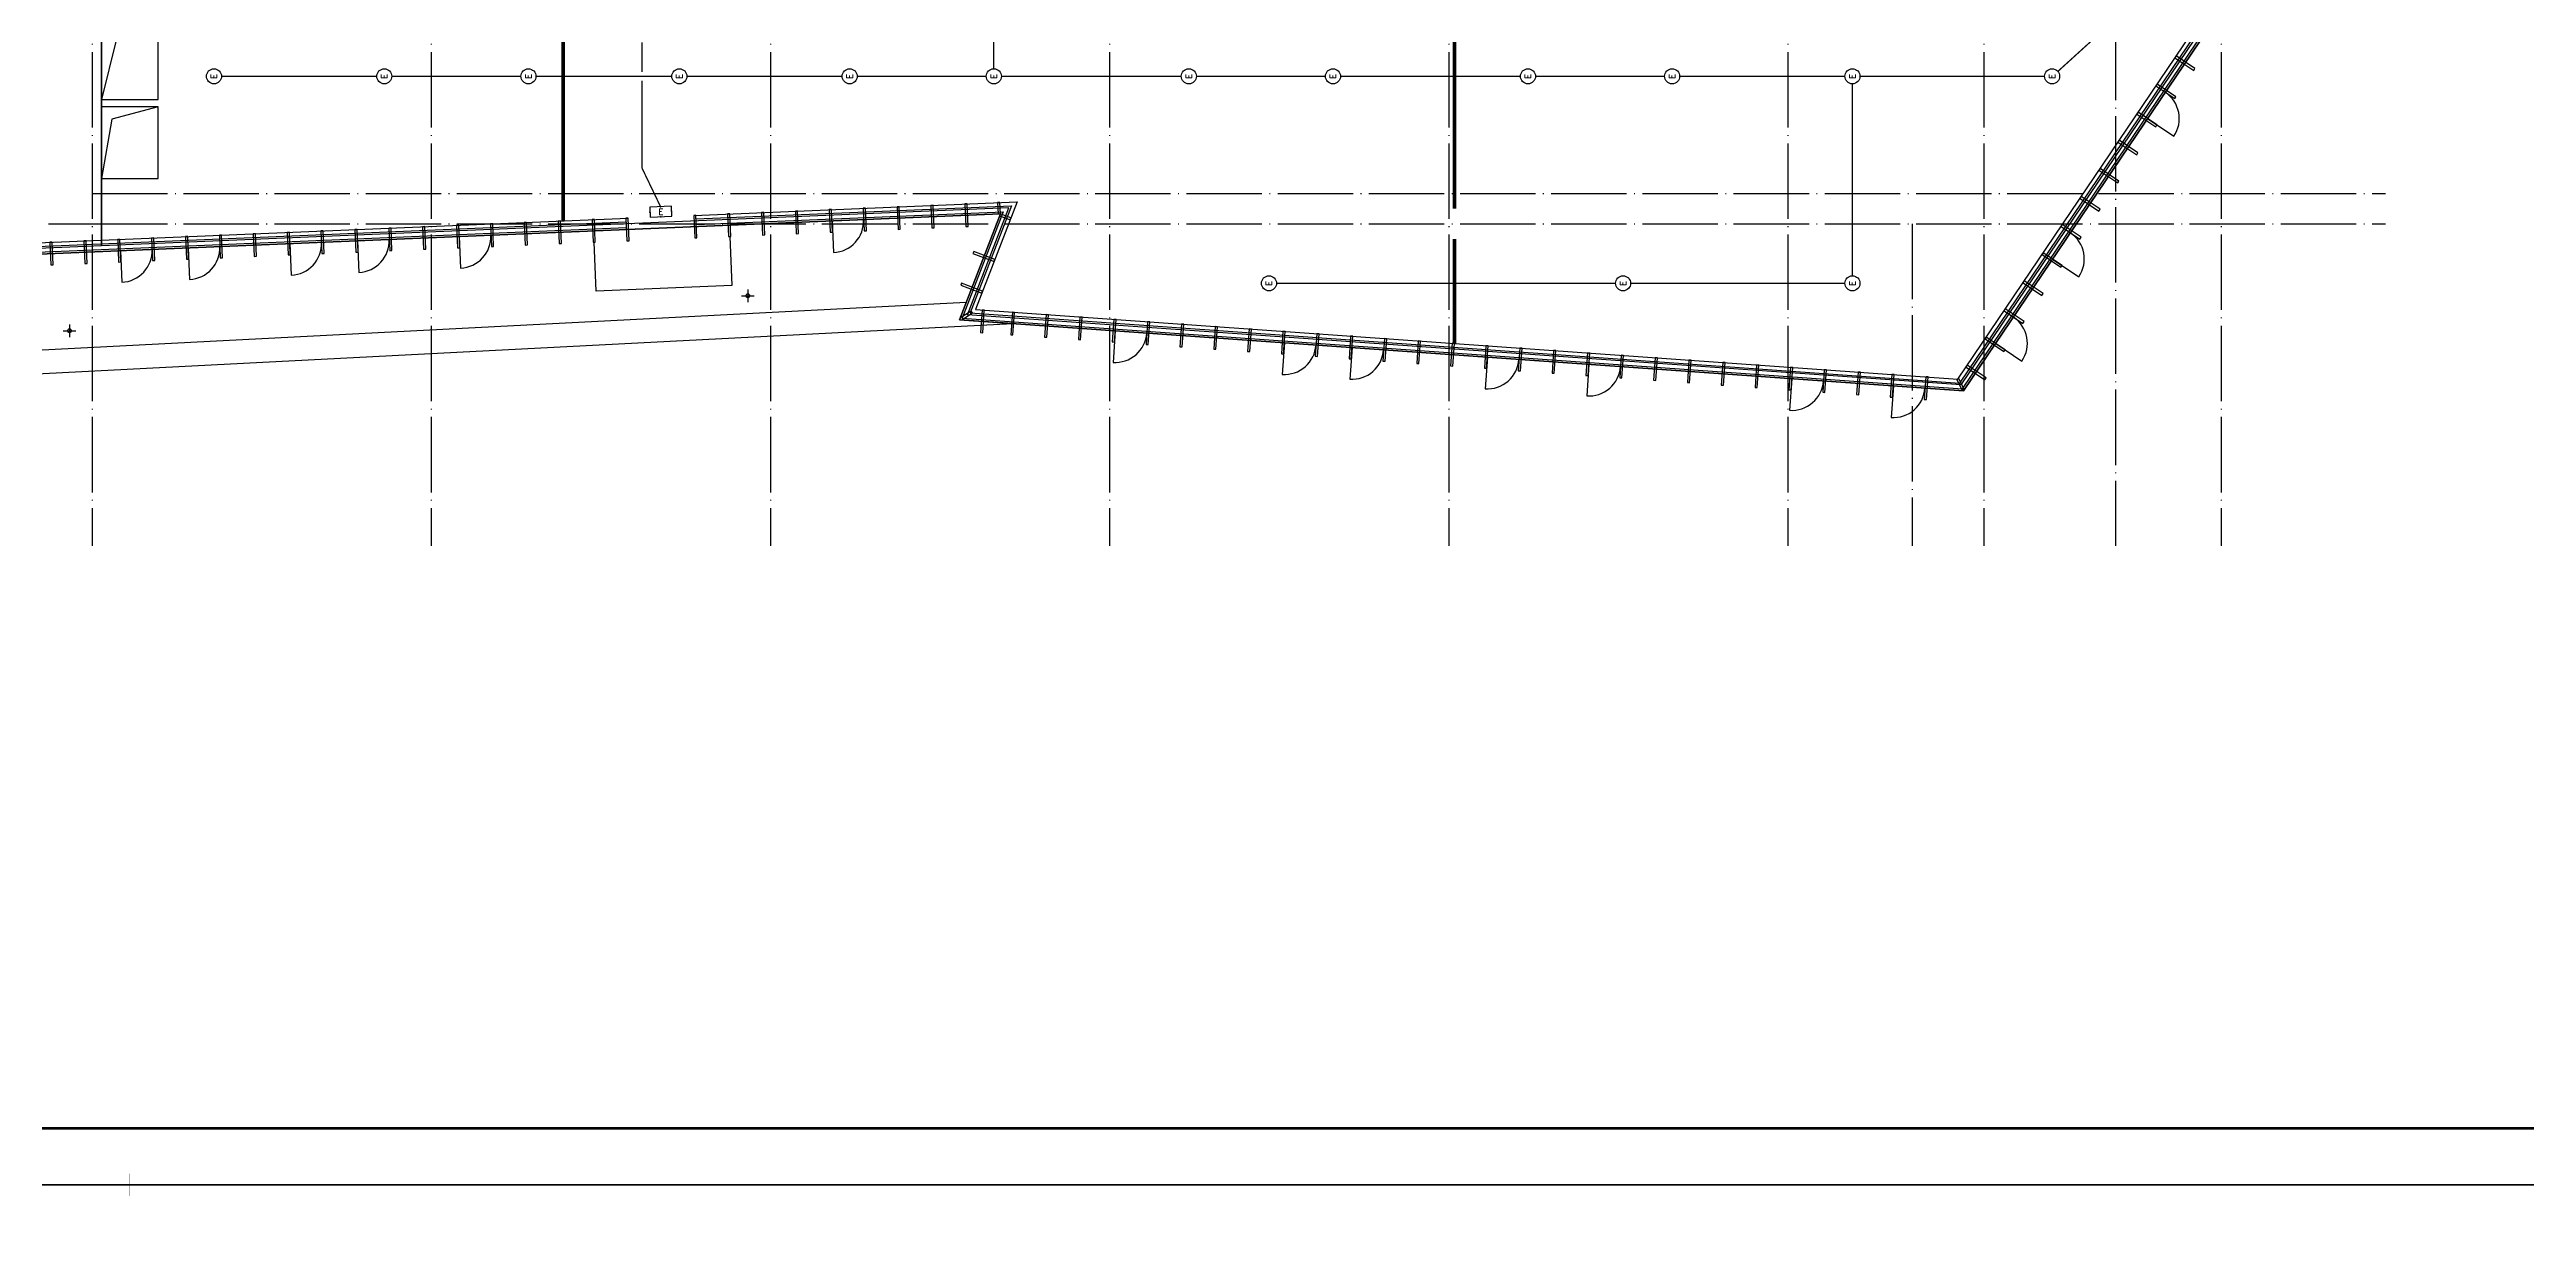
# Model space of a CAD drawing. Extents: x -288892 to 250096, y -100054 to 404668.
# Drawn here: x 58269 to 123998, y 151967 to 182824 of the extents above; entities that cross this region are included whole.
import ezdxf
from ezdxf.enums import TextEntityAlignment as Align
from ezdxf.xclip import XClip

# ---------------------------------------------------------------- set-up
doc = ezdxf.new("R2010")
doc.units = 0
doc.header["$LTSCALE"] = 1000
doc.header["$MEASUREMENT"] = 0
for name, pattern in [('104-14# 核心筒$0$DOTE', [2.42, 2, -0.2, 0.02, -0.2]), ('DASH', [0.35, 0.25, -0.1]), ('X-104 14#平面$0$DASH', [0.35, 0.25, -0.1])]:
    doc.linetypes.add(name, pattern=pattern)
doc.layers.get('0').update_dxf_attribs({"linetype": 'CONTINUOUS'})
for name, color, linetype in [('104-14# 核心筒$0$A-C_玻璃幕墙', 140, 'CONTINUOUS'), ('104-14# 核心筒$0$A_AXIS-轴线', 36, '104-14# 核心筒$0$DOTE'), ('14#楼幕墙$0$A-C_玻璃幕墙', 140, 'CONTINUOUS'), ('14#楼幕墙$0$A-C_窗', 140, 'CONTINUOUS'), ('EQUIP-照明', 3, 'CONTINUOUS'), ('WIRE-应急', 2, 'DASH'), ('X-104 14#平面$0$A-C_玻璃幕墙', 140, 'CONTINUOUS'), ('X-104 14#平面$0$A-O_分水线', 127, 'CONTINUOUS'), ('X-104 14#平面$0$A-O_屋面', 201, 'CONTINUOUS'), ('X-104 14#平面$0$DUCT-新风管立管', 3, 'CONTINUOUS'), ('X-104 14#平面$0$挡烟垂壁', 5, 'CONTINUOUS')]:
    doc.layers.add(name, color=color, linetype=linetype)
doc.layers.add('X-104 14#平面$0$000套内', color=226, linetype='CONTINUOUS', lineweight=30)
doc.layers.add('X-104 14#平面$0$04-不打印_辅助线', color=165, linetype='CONTINUOUS', plot=False)
doc.layers.get('X-104 14#平面$0$A-O_分水线').off()
doc.styles.add('_TEL_DIM', font='SIMPLEX', dxfattribs={"width": 0.8, "height": 3.5, "bigfont": 'HZTXT'})

# ---------------------------------------------------------------- blocks, each defined once
blk = doc.blocks.new('图框-A1+1-4')
for points, const_width in [([(0, 0), (1051, 0), (1051, 594), (0, 594)], 0.05), ([(976, 584), (25, 584), (25, 10), (976, 10)], 0.5)]:
    blk.add_lwpolyline(points, close=True, dxfattribs=dict(const_width=const_width))
at = {"const_width": 0.05}
for points in [[(525.5, 594), (525.5, 592)], [(525.5, 0), (525.5, 2)]]:
    blk.add_lwpolyline(points, dxfattribs=at)
blk = doc.blocks.new('14#楼幕墙$0$A$C103B1A8E')
blk.add_lwpolyline([(0, 0), (60, 0), (60, 600), (0, 600)], close=True)
blk = doc.blocks.new('14#楼幕墙$0$A$C678332E3')
blk.add_lwpolyline([(0, 0), (60, 0), (60, 300), (0, 300)], close=True)
blk = doc.blocks.new('14#楼幕墙$0$A$C140B3602')
for name, p, rotation in [('14#楼幕墙$0$A$C103B1A8E', (97897, 1351), 54.95189736508091), ('14#楼幕墙$0$A$C103B1A8E', (97380, 614), 54.95189736508091), ('14#楼幕墙$0$A$C103B1A8E', (96863, -123), 54.95189736508091), ('14#楼幕墙$0$A$C103B1A8E', (96346, -860), 54.95189736508091), ('14#楼幕墙$0$A$C103B1A8E', (95829, -1597), 54.95189736508091), ('14#楼幕墙$0$A$C103B1A8E', (50849, -2572), 1.399614201771549), ('14#楼幕墙$0$A$C103B1A8E', (51749, -2550), 1.399614201771549), ('14#楼幕墙$0$A$C103B1A8E', (52649, -2528), 1.399614201771549), ('14#楼幕墙$0$A$C103B1A8E', (53549, -2506), 1.399614201771549), ('14#楼幕墙$0$A$C103B1A8E', (54448, -2484), 1.399614201771549), ('14#楼幕墙$0$A$C103B1A8E', (55348, -2462), 1.399614201771549), ('14#楼幕墙$0$A$C103B1A8E', (56248, -2440), 1.399614201771549), ('14#楼幕墙$0$A$C103B1A8E', (58047, -2396), 1.399614201771548), ('14#楼幕墙$0$A$C103B1A8E', (58947, -2374), 1.399614201771549), ('14#楼幕墙$0$A$C103B1A8E', (59847, -2352), 1.399614201771549), ('14#楼幕墙$0$A$C103B1A8E', (60746, -2330), 1.399614201771549), ('14#楼幕墙$0$A$C103B1A8E', (61646, -2308), 1.399614201771549), ('14#楼幕墙$0$A$C103B1A8E', (62546, -2286), 1.399614201771549), ('14#楼幕墙$0$A$C103B1A8E', (63446, -2264), 1.399614201771549), ('14#楼幕墙$0$A$C103B1A8E', (64345, -2242), 1.399614201771549), ('14#楼幕墙$0$A$C103B1A8E', (65245, -2220), 1.399614201771549), ('14#楼幕墙$0$A$C678332E3', (66108, -1899), 1.399614202344581), ('14#楼幕墙$0$A$C678332E3', (66167, -1897), 247.9518973651221), ('14#楼幕墙$0$A$C103B1A8E', (95313, -2333), 54.95189736508091), ('14#楼幕墙$0$A$C103B1A8E', (40952, -2814), 1.399614201771549), ('14#楼幕墙$0$A$C103B1A8E', (41852, -2792), 1.399614201771549), ('14#楼幕墙$0$A$C103B1A8E', (42752, -2770), 1.399614201771549), ('14#楼幕墙$0$A$C103B1A8E', (43652, -2748), 1.399614201771549), ('14#楼幕墙$0$A$C103B1A8E', (44551, -2726), 1.399614201771549), ('14#楼幕墙$0$A$C103B1A8E', (45451, -2704), 1.399614201771549), ('14#楼幕墙$0$A$C103B1A8E', (46351, -2682), 1.399614201771549), ('14#楼幕墙$0$A$C103B1A8E', (47250, -2660), 1.399614201771549), ('14#楼幕墙$0$A$C103B1A8E', (48150, -2638), 1.399614201771549), ('14#楼幕墙$0$A$C103B1A8E', (49050, -2616), 1.399614201771549), ('14#楼幕墙$0$A$C103B1A8E', (49950, -2594), 1.399614201771549), ('14#楼幕墙$0$A$C103B1A8E', (65445, -2882), 247.9518973651955), ('14#楼幕墙$0$A$C103B1A8E', (94796, -3070), 54.95189736508091), ('14#楼幕墙$0$A$C103B1A8E', (65107, -3716), 247.9518973651955), ('14#楼幕墙$0$A$C103B1A8E', (94279, -3807), 54.95189736508091), ('14#楼幕墙$0$A$C678332E3', (65092, -4621), 301.451897365084), ('14#楼幕墙$0$A$C103B1A8E', (65585, -5040), 354.9518973651422), ('14#楼幕墙$0$A$C103B1A8E', (66388, -5111), 354.9518973651422), ('14#楼幕墙$0$A$C103B1A8E', (67284, -5190), 354.9518973651422), ('14#楼幕墙$0$A$C103B1A8E', (93762, -4544), 54.95189736508091), ('14#楼幕墙$0$A$C103B1A8E', (68181, -5269), 354.9518973651422), ('14#楼幕墙$0$A$C103B1A8E', (69077, -5348), 354.9518973651422), ('14#楼幕墙$0$A$C103B1A8E', (69974, -5428), 354.9518973651422), ('14#楼幕墙$0$A$C103B1A8E', (70870, -5507), 354.9518973651422), ('14#楼幕墙$0$A$C103B1A8E', (71767, -5586), 354.9518973651422), ('14#楼幕墙$0$A$C103B1A8E', (72663, -5665), 354.9518973651422), ('14#楼幕墙$0$A$C103B1A8E', (73560, -5744), 354.9518973651422), ('14#楼幕墙$0$A$C103B1A8E', (74456, -5824), 354.9518973651422), ('14#楼幕墙$0$A$C103B1A8E', (93245, -5281), 54.95189736508091), ('14#楼幕墙$0$A$C103B1A8E', (75353, -5903), 354.9518973651422), ('14#楼幕墙$0$A$C103B1A8E', (76249, -5982), 354.9518973651422), ('14#楼幕墙$0$A$C103B1A8E', (77146, -6061), 354.9518973651422), ('14#楼幕墙$0$A$C103B1A8E', (78042, -6140), 354.9518973651422), ('14#楼幕墙$0$A$C103B1A8E', (78939, -6220), 354.9518973651422), ('14#楼幕墙$0$A$C103B1A8E', (79835, -6299), 354.9518973651422), ('14#楼幕墙$0$A$C103B1A8E', (80732, -6378), 354.9518973651422), ('14#楼幕墙$0$A$C103B1A8E', (81628, -6457), 354.9518973651422), ('14#楼幕墙$0$A$C103B1A8E', (92728, -6017), 54.95189736508091), ('14#楼幕墙$0$A$C103B1A8E', (82525, -6536), 354.9518973651422), ('14#楼幕墙$0$A$C103B1A8E', (83421, -6616), 354.9518973651422), ('14#楼幕墙$0$A$C103B1A8E', (84318, -6695), 354.9518973651422), ('14#楼幕墙$0$A$C103B1A8E', (85215, -6774), 354.9518973651422), ('14#楼幕墙$0$A$C103B1A8E', (86111, -6853), 354.9518973651422), ('14#楼幕墙$0$A$C103B1A8E', (87008, -6932), 354.9518973651422), ('14#楼幕墙$0$A$C103B1A8E', (87904, -7012), 354.9518973651422), ('14#楼幕墙$0$A$C103B1A8E', (88801, -7091), 354.9518973651422), ('14#楼幕墙$0$A$C103B1A8E', (89697, -7170), 354.9518973651422), ('14#楼幕墙$0$A$C103B1A8E', (92211, -6754), 54.95189736508091), ('14#楼幕墙$0$A$C103B1A8E', (90594, -7249), 354.9518973651422), ('14#楼幕墙$0$A$C678332E3', (91525, -6714), 204.9518973650777)]:
    blk.add_blockref(name, p, dxfattribs=dict(rotation=rotation))
blk = doc.blocks.new('14#楼幕墙$0$A$C2CD63A88')
blk.add_lwpolyline([(0, 670), (0, -170)])
blk.add_arc((0, 670), 840, 270, 0)
blk = doc.blocks.new('14#楼幕墙')
at = {"layer": '14#楼幕墙$0$A-C_玻璃幕墙'}
for p, q in [((108911, 174079), (118802, 188717)), ((108961, 173976), (118967, 188783)), ((109037, 173820), (119215, 188882)), ((109062, 173768), (119297, 188914)), ((75364, 178425), (83944, 178785)), ((83944, 178785), (82843, 175924)), ((53176, 177395), (73570, 178250)), ((53300, 177501), (73626, 178352)), ((75429, 178328), (83796, 178678)), ((75435, 178178), (83574, 178519)), ((76276, 178163), (83500, 178466)), ((83500, 178466), (82418, 175654)), ((83574, 178519), (82488, 175699)), ((83796, 178678), (82701, 175834)), ((52927, 177185), (74538, 178090)), ((52989, 177237), (73576, 178100)), ((82418, 175654), (109062, 173768)), ((82488, 175699), (109037, 173820)), ((82701, 175834), (108961, 173976)), ((82843, 175924), (108911, 174079))]:
    blk.add_line(p, q, dxfattribs=at)
blk.add_lwpolyline([(120742, 216995), (99427, 222925), (92266, 197155), (62308, 195791), (62738, 196820), (22065, 195795), (17309, 179208), (53491, 179840), (52927, 177185), (83500, 178466), (82418, 175654), (109062, 173768), (119297, 188914), (117563, 189300)], close=True, dxfattribs=at)
at = {"layer": '14#楼幕墙$0$A-C_玻璃幕墙', "ltscale": 2}
blk.add_lwpolyline([(76319, 177865), (76373, 176566), (72776, 176415), (72722, 177714)], dxfattribs=at)
at = {"layer": '14#楼幕墙$0$A-C_玻璃幕墙', "rotation": 1.000000000000248}
blk.add_blockref('14#楼幕墙$0$A$C140B3602', (17309, 179208), dxfattribs=at)
at = {"layer": '14#楼幕墙$0$A-C_窗'}
for p, rotation in [((114500, 180618), 55.95189736508349), ((79062, 177609), 2.399614202265723), ((60178, 176818), 2.399614202265723), ((61977, 176893), 2.399614202265723), ((64674, 177006), 2.399614202265723), ((66473, 177082), 2.399614202265723), ((69170, 177195), 2.399614202265723), ((111980, 176890), 55.95189736508349), ((110469, 174653), 55.95189736508349), ((86503, 174693), 355.9518973650807), ((90992, 174375), 355.9518973650807), ((92787, 174248), 355.9518973650807), ((96378, 173994), 355.9518973650807), ((99072, 173803), 355.9518973650807), ((104458, 173422), 355.9518973650807), ((107152, 173231), 355.9518973650807)]:
    blk.add_blockref('14#楼幕墙$0$A$C2CD63A88', p, dxfattribs=dict(at, rotation=rotation))
blk = doc.blocks.new('104-14# 核心筒')
at = {"layer": '104-14# 核心筒$0$A-C_玻璃幕墙'}
blk.add_lwpolyline([(82418, 175654), (83500, 178466), (52927, 177185), (53491, 179840), (17309, 179208), (22065, 195795), (62738, 196820), (62308, 195791), (92266, 197155), (99427, 222925), (120742, 216995), (117563, 189300), (119297, 188914), (109062, 173768), (82418, 175654)], dxfattribs=at)
at = {"layer": '104-14# 核心筒$0$A_AXIS-轴线'}
for p, q in [((59400, 228734), (59400, 169655)), ((68400, 228734), (68400, 169655)), ((77400, 228734), (77400, 169655)), ((86400, 228734), (86400, 169655)), ((95400, 228734), (95400, 169655)), ((104400, 228734), (104400, 169655)), ((109600, 228734), (109600, 169655)), ((115900, 228734), (115900, 169655)), ((113095, 185900), (113095, 169655)), ((59400, 179000), (120260, 179000)), ((-9520, 178200), (59400, 178200)), ((59400, 178200), (120260, 178200)), ((107700, 178200), (107700, 169655))]:
    blk.add_line(p, q, dxfattribs=at)
blk = doc.blocks.new('X-104 14#平面$0$ydl')
h = blk.add_hatch()
h.set_pattern_fill('ANSI31', color=8, scale=30, angle=45)
h.set_pattern_definition([(90, (0, 0), (-47.625, 1e-14), [])])
edge = h.paths.add_edge_path()
edge.add_arc((0, 0), 138, 0, 360)
for radius in [168, 138]:
    blk.add_circle((0, 0), radius)
at = {"layer": 'X-104 14#平面$0$04-不打印_辅助线'}
for p, q in [((-168, 0), (168, 0)), ((0, 168), (0, -168))]:
    blk.add_line(p, q, dxfattribs=at)
blk = doc.blocks.new('X-104 14#平面$0$ydlzh')
at = {"layer": 'X-104 14#平面$0$A-O_分水线'}
for p in [(-14070, -29486), (-32070, -30415)]:
    blk.add_blockref('X-104 14#平面$0$ydl', p, dxfattribs=at)
blk = doc.blocks.new('X-104 14#平面')
for points in [[(-18433, 152700), (139217, 152700), (139217, 241800), (-18433, 241800)], [(-18433, 63600), (139217, 63600), (139217, 152700), (-18433, 152700)]]:
    blk.add_lwpolyline(points, close=True)
for centre in [(76800, 176292), (58800, 175363)]:
    blk.add_circle(centre, 50)
at = {"layer": 'X-104 14#平面$0$000套内'}
for points in [[(59650, 177617), (53114, 177343), (53677, 179993), (17509, 179362), (21062, 191750), (22050, 191750), (22050, 186000), (23450, 186000), (23450, 184600), (29250, 184600), (29250, 186000), (33800, 186000), (33800, 192000), (41300, 192000), (41300, 196129), (59650, 196592)], [(84300, 196642), (84300, 186000), (92650, 186000), (92650, 186150), (114074, 186150), (115950, 188926), (115950, 189200), (117249, 189200), (117398, 189183), (119050, 188816), (108987, 173924), (82630, 175789), (83722, 178625), (59650, 177617), (59650, 196592), (62510, 196664), (62078, 195631)]]:
    blk.add_lwpolyline(points, close=True, dxfattribs=at)
at = {"layer": 'X-104 14#平面$0$A-C_玻璃幕墙'}
blk.add_lwpolyline([(82418, 175654), (83500, 178466), (52927, 177185), (53491, 179840), (17309, 179208), (22065, 195795), (62738, 196820), (62308, 195791), (92266, 197155), (99427, 222925), (120742, 216995), (117563, 189300), (119297, 188914), (109062, 173768), (82418, 175654)], dxfattribs=at)
at = {"layer": 'X-104 14#平面$0$A-O_屋面', "ltscale": 5}
for p, q in [((39845, 173284), (83828, 175554)), ((82418, 175654), (82468, 175784)), ((83828, 175554), (82418, 175654))]:
    blk.add_line(p, q, dxfattribs=at)
blk.add_lwpolyline([(82594, 176111), (40578, 173942), (40910, 176027), (-5237, 174013), (-2256, 188036)], dxfattribs=at)
at = {"layer": 'X-104 14#平面$0$DUCT-新风管立管'}
for points in [[(61150, 183400), (59650, 183400), (59650, 181500), (61150, 181500), (61150, 183400), (60049, 183110), (59650, 181500)], [(61150, 181300), (59650, 181300), (59650, 179400), (61150, 179400), (61150, 181300), (59922, 180978), (59650, 179400)]]:
    blk.add_lwpolyline(points, dxfattribs=at)
at = {"layer": 'X-104 14#平面$0$挡烟垂壁', "linetype": 'X-104 14#平面$0$DASH', "ltscale": 2, "const_width": 100}
for points in [[(71900, 178280), (71900, 196228)], [(95550, 178600), (95550, 185500)], [(95550, 175011), (95550, 177800)]]:
    blk.add_lwpolyline(points, dxfattribs=at)
ref = blk.add_blockref('104-14# 核心筒', (0, 0))
XClip(ref).set_block_clipping_path([(-38664.3623821461, -25500), (139216.5485069363, 330900)])
at = {"xscale": 150, "yscale": 150, "zscale": 150}
for p in [(-18433, 152700), (-18433, 63600)]:
    blk.add_blockref('图框-A1+1-4', p, dxfattribs=at)
for name, p in [('14#楼幕墙', (0, 0)), ('X-104 14#平面$0$ydlzh', (90870, 205779))]:
    blk.add_blockref(name, p)
blk = doc.blocks.new('$equip$00001838')
blk.add_circle((0, 0), 0.5)
at = {"color": 7, "style": '_TEL_DIM'}
blk.add_attdef('$TEXT$', text='', height=0.4, dxfattribs=at).set_placement((0, 0), align=Align.MIDDLE_CENTER)
at = {"color": 7, "style": '_TEL_DIM', "flags": 1}
blk.add_attdef('A', text='', height=0.00002, dxfattribs=at).set_placement((0, 0), align=Align.MIDDLE_CENTER)
blk = doc.blocks.new('$equip_U$00000189(HT0843)')
at = {"color": 2}
for p, q in [((-0.72, 0.66), (-0.72, 0)), ((0.72, 0.66), (-0.72, 0.66)), ((-0.72, 0), (0.72, 0)), ((0.72, 0), (0.72, 0.66))]:
    blk.add_line(p, q, dxfattribs=at)
at = {"color": 2, "const_width": 0.0125}
for points in [[(0.72, 0.66), (0.72, 0.66), (-0.72, 0.66)], [(-0.72, 0.66), (-0.72, 0)], [(-0.72, 0), (0.72, 0)], [(0.72, 0), (0.72, 0.66)]]:
    blk.add_lwpolyline(points, dxfattribs=at)
at = {"color": 2}
blk.add_lwpolyline([(-0.72, 0.66), (-0.72, 0)], dxfattribs=at)
for p in [(-0.72, 0.33), (0, 0.66), (0, 0), (0.72, 0.33)]:
    blk.add_point(p)
at = {"color": 7, "style": '_TEL_DIM'}
blk.add_attdef('$TEXT$', text='', height=0.4, dxfattribs=at).set_placement((0, 0.33), align=Align.MIDDLE_CENTER)
at = {"color": 7, "style": '_TEL_DIM', "flags": 1}
blk.add_attdef('A', text='', height=0.000025, dxfattribs=at).set_placement((0, 0), align=Align.MIDDLE_CENTER)

msp = doc.modelspace()

# ---------------------------------------------------------------- linework, layer by layer
at = {"layer": 'WIRE-应急', "linetype": 'DASH', "const_width": 35}
for points in [[(83327, 190505), (83327, 182314)], [(111563, 182244), (114261, 184694)], [(73991, 183016), (73991, 182227)], [(62832, 182114), (66952, 182114)], [(67352, 182114), (70777, 182114)], [(71177, 182114), (74782, 182114)], [(75182, 182114), (79302, 182114)], [(79702, 182114), (83127, 182114)], [(83527, 182114), (88302, 182114)], [(88702, 182114), (92127, 182114)], [(92527, 182114), (97302, 182114)], [(97702, 182114), (101127, 182114)], [(101527, 182114), (105912, 182114)], [(106312, 182114), (111211, 182114)], [(73991, 182002), (73991, 179679)], [(106112, 176822), (106112, 181914)], [(73991, 179679), (74484, 178653)], [(90829, 176622), (99825, 176622)], [(100225, 176622), (105912, 176622)]]:
    msp.add_lwpolyline(points, dxfattribs=at)

# ---------------------------------------------------------------- block references
msp.add_blockref('X-104 14#平面', (0, 0))
at = {"layer": 'EQUIP-照明', "xscale": 400, "yscale": 400, "zscale": 400, "rotation": 90}
for p in [(62632, 182114), (67152, 182114), (70977, 182114), (74982, 182114), (79502, 182114), (83327, 182114), (88502, 182114), (92327, 182114), (97502, 182114), (101327, 182114), (106112, 182114), (111411, 182114), (90629, 176622), (100025, 176622), (106112, 176622)]:
    msp.add_blockref('$equip$00001838', p, dxfattribs=at).add_auto_attribs({'$TEXT$': 'E'})
at = {"layer": 'EQUIP-照明'}
ref = msp.add_blockref('$equip_U$00000189(HT0843)', (74495, 178389), dxfattribs=dict(at, xscale=400, yscale=400, zscale=400, rotation=2.399614202261416))
ref.add_attrib('$TEXT$', 'E', dxfattribs={"layer": '0', "color": 7, "height": 160, "style": '_TEL_DIM'}).set_placement((74490, 178521), align=Align.MIDDLE_CENTER)

doc.saveas('drawing.dxf')
